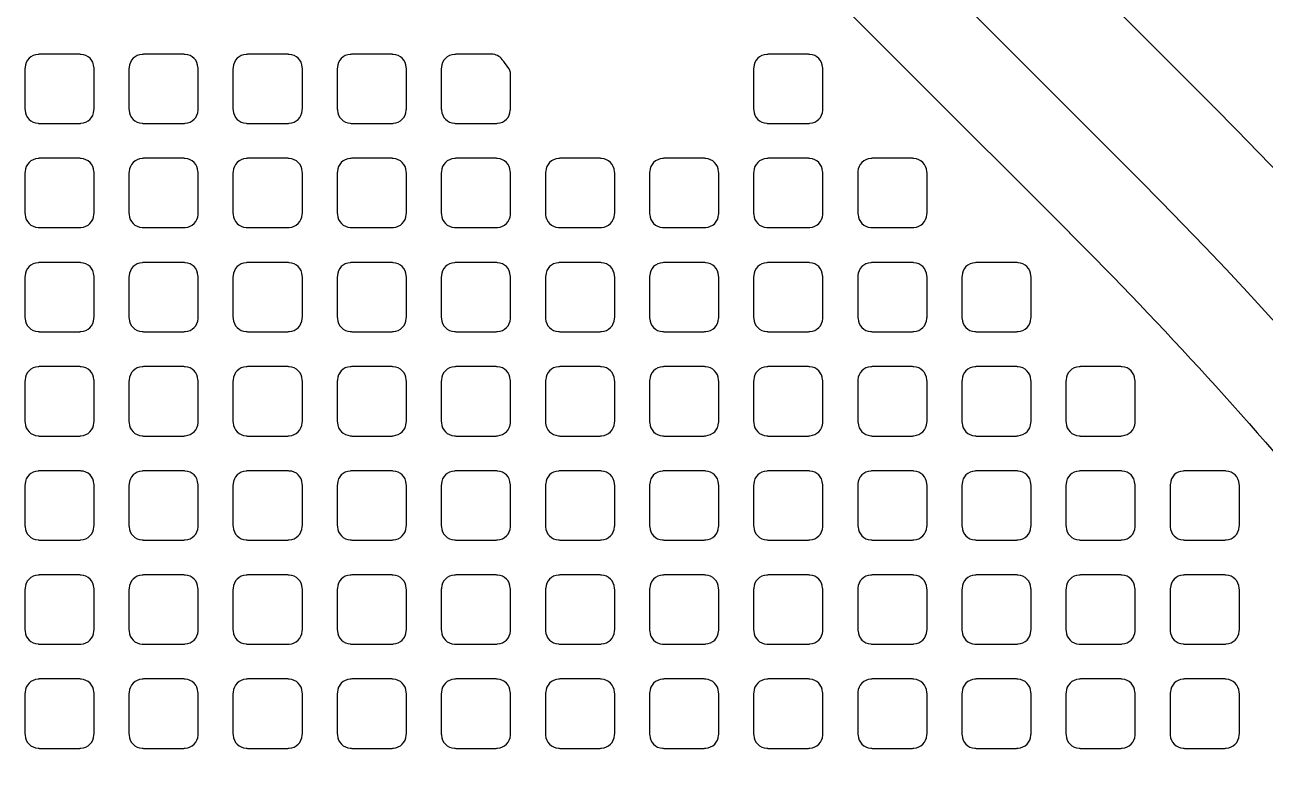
# Model space of a CAD drawing. Extents: x 3811 to 4077, y -444 to -307.
# Drawn here: x 3998.874 to 4000.69, y -386.188 to -385.107 of the extents above; entities that cross this region are included whole.
import ezdxf

# ---------------------------------------------------------------- set-up
doc = ezdxf.new("R2010")
doc.units = 0
doc.layers.add('gbr-dxf', color=7, linetype='Continuous')

msp = doc.modelspace()

# ---------------------------------------------------------------- linework, layer by layer
at = {"layer": 'gbr-dxf', "linetype": 'Continuous'}
for points in [[(3999.0372, -383.6498), (4000.6132, -385.2259, -0.008796), (4000.6149, -385.2276, -0.121203), (4002.1464, -387.7621, -0.018451), (4002.1479, -387.7673, -0.064075), (4002.3276, -389.1327, -0.053804), (4002.3289, -389.1489), (4002.3289, -394.6872, -0.007914)], [(4002.1765, -394.6853), (4002.1765, -389.1609, -0.053095), (4002.1752, -389.1448, 0.064692), (4002.0002, -387.8052, 0.121202), (4000.5054, -385.3337, -0.008636), (4000.5038, -385.332), (3998.9322, -383.7604, -0.013659)], [(3999.9338, -384.9419), (4000.4034, -385.4115), (4000.4037, -385.4118), (4000.4155, -385.4236, -0.015153), (4000.4164, -385.4246, -0.049411), (4001.1557, -386.3274, -0.015167), (4001.1564, -386.3285, -0.044505), (4001.6589, -387.2521, -0.034066), (4001.6604, -387.2551, -0.026409), (4001.8779, -387.8407, -0.024232), (4001.8785, -387.843, -0.038163), (4002.0195, -388.6098, -0.027081), (4002.0198, -388.6124, -0.011465), (4002.039, -388.846, -0.02516), (4002.0391, -388.8484, -0.014496), (4002.048, -389.1447, -0.020601), (4002.048, -389.1467), (4002.048, -389.1467, -0.012792), (4002.048, -389.1478, 0.025204), (4002.0491, -389.1681, -0.038327), (4002.0493, -389.172), (4002.0493, -389.27)]]:
    msp.add_lwpolyline(points, format="xyb", dxfattribs=at)
for points in [[(3998.8743, -385.2307, -0.095462), (3998.8747, -385.2326, 0.393729), (3998.8936, -385.2514, -0.095482), (3998.8954, -385.2519), (3998.9547, -385.2519, -0.092621), (3998.9565, -385.2515, 0.393729), (3998.9754, -385.2326, -0.101678), (3998.9759, -385.2306), (3998.9759, -385.1713, -0.092621), (3998.9755, -385.1695, 0.393729), (3998.9566, -385.1507, -0.092282), (3998.9548, -385.1503), (3998.8954, -385.1503, -0.095462), (3998.8936, -385.1507, 0.393729), (3998.8747, -385.1696, -0.09841), (3998.8743, -385.1715)], [(3999.0267, -385.2307, -0.095462), (3999.0271, -385.2326, 0.393729), (3999.0459, -385.2515, -0.092282), (3999.0477, -385.2519), (3999.107, -385.2519, -0.101214), (3999.109, -385.2514, 0.393729), (3999.1279, -385.2325, -0.088868), (3999.1282, -385.2308), (3999.1282, -385.1714, -0.092621), (3999.1278, -385.1696, 0.393729), (3999.109, -385.1507, -0.095482), (3999.1071, -385.1503), (3999.0479, -385.1503, -0.098843), (3999.046, -385.1507, 0.393729), (3999.0271, -385.1696, -0.09841), (3999.0267, -385.1715)], [(3999.179, -385.2306, -0.101214), (3999.1795, -385.2326, 0.393729), (3999.1984, -385.2514, -0.095482), (3999.2002, -385.2519), (3999.2595, -385.2519, -0.092621), (3999.2613, -385.2515, 0.393729), (3999.2802, -385.2326, -0.107228), (3999.2807, -385.2305), (3999.2807, -385.1714, -0.098843), (3999.2803, -385.1695, 0.393729), (3999.2614, -385.1507, -0.092282), (3999.2596, -385.1503), (3999.2002, -385.1503, -0.095462), (3999.1984, -385.1507, 0.393729), (3999.1795, -385.1696, -0.104195), (3999.179, -385.1716)], [(3999.3315, -385.2306, -0.098843), (3999.332, -385.2325, 0.393729), (3999.3508, -385.2514, -0.101678), (3999.3528, -385.2519), (3999.4119, -385.2519, -0.098843), (3999.4138, -385.2514, 0.393729), (3999.4326, -385.2325, -0.09841), (3999.4331, -385.2306), (3999.4331, -385.1715, -0.101214), (3999.4326, -385.1696, 0.393729), (3999.4137, -385.1507, -0.09841), (3999.4118, -385.1503), (3999.3527, -385.1503, -0.101214), (3999.3507, -385.1507, 0.393729), (3999.3319, -385.1696, -0.088868), (3999.3315, -385.1713)], [(3999.4839, -385.2306, -0.101214), (3999.4844, -385.2325, 0.393729), (3999.5032, -385.2514, -0.101678), (3999.5052, -385.2519), (3999.5643, -385.2519, -0.098843), (3999.5662, -385.2514, 0.393729), (3999.585, -385.2325, -0.095482), (3999.5855, -385.2307), (3999.5855, -385.18, 0.147215), (3999.5815, -385.1692), (3999.5815, -385.1692, -0.016854), (3999.5733, -385.1584, -0.041069), (3999.5731, -385.1581, 0.224583), (3999.5579, -385.1503), (3999.5051, -385.1503, -0.101214), (3999.5031, -385.1507, 0.393729), (3999.4843, -385.1696, -0.092282), (3999.4839, -385.1714)], [(3999.9411, -385.2309, -0.089302), (3999.9415, -385.2326, 0.393729), (3999.9603, -385.2515, -0.092282), (3999.9621, -385.2519), (4000.0214, -385.2519, -0.101214), (4000.0234, -385.2514, 0.393729), (4000.0423, -385.2325, -0.095482), (4000.0427, -385.2307), (4000.0427, -385.1715, -0.098843), (4000.0422, -385.1696, 0.393729), (4000.0234, -385.1507, -0.095482), (4000.0215, -385.1503), (3999.9623, -385.1503, -0.098843), (3999.9604, -385.1507, 0.393729), (3999.9415, -385.1696, -0.092282), (3999.9411, -385.1714)], [(3998.8743, -385.3831, -0.095462), (3998.8747, -385.385, 0.393729), (3998.8936, -385.4038, -0.092282), (3998.8954, -385.4042), (3998.9548, -385.4042, -0.089302), (3998.9565, -385.4039, 0.393729), (3998.9754, -385.385, -0.101678), (3998.9759, -385.383), (3998.9759, -385.3237, -0.092621), (3998.9755, -385.3219, 0.393729), (3998.9566, -385.3031, -0.095482), (3998.9547, -385.3027), (3998.8955, -385.3027, -0.098843), (3998.8936, -385.3031, 0.393729), (3998.8747, -385.322, -0.09841), (3998.8743, -385.3239)], [(3999.0267, -385.3831, -0.095462), (3999.0271, -385.385, 0.393729), (3999.0459, -385.4039, -0.088868), (3999.0477, -385.4042), (3999.1071, -385.4042, -0.098843), (3999.109, -385.4038, 0.393729), (3999.1279, -385.3849, -0.088868), (3999.1282, -385.3832), (3999.1282, -385.3238, -0.092621), (3999.1278, -385.322, 0.393729), (3999.109, -385.3031, -0.09841), (3999.1071, -385.3027), (3999.0479, -385.3027, -0.101214), (3999.046, -385.3031, 0.393729), (3999.0271, -385.322, -0.09841), (3999.0267, -385.3239)], [(3999.179, -385.383, -0.101214), (3999.1795, -385.385, 0.393729), (3999.1984, -385.4038, -0.092282), (3999.2002, -385.4042), (3999.2596, -385.4042, -0.089302), (3999.2613, -385.4039, 0.393729), (3999.2802, -385.385, -0.107228), (3999.2807, -385.3829), (3999.2807, -385.3238, -0.098843), (3999.2803, -385.3219, 0.393729), (3999.2614, -385.3031, -0.095482), (3999.2595, -385.3027), (3999.2003, -385.3027, -0.098843), (3999.1984, -385.3031, 0.393729), (3999.1795, -385.322, -0.104195), (3999.179, -385.324)], [(3999.3315, -385.383, -0.098843), (3999.332, -385.3849, 0.393729), (3999.3508, -385.4038, -0.09841), (3999.3527, -385.4042), (3999.4119, -385.4042, -0.095462), (3999.4138, -385.4038, 0.393729), (3999.4326, -385.3849, -0.09841), (3999.4331, -385.383), (3999.4331, -385.3239, -0.101214), (3999.4326, -385.322, 0.393729), (3999.4137, -385.3031, -0.101678), (3999.4118, -385.3027), (3999.3528, -385.3027, -0.104567), (3999.3507, -385.3031, 0.393729), (3999.3319, -385.322, -0.088868), (3999.3315, -385.3237)], [(3999.4839, -385.3832, -0.092621), (3999.4843, -385.385, 0.393729), (3999.5031, -385.4039, -0.088868), (3999.5049, -385.4042), (3999.5643, -385.4042, -0.098843), (3999.5662, -385.4038, 0.393729), (3999.5851, -385.3849, -0.092282), (3999.5855, -385.3831), (3999.5855, -385.3238, -0.095462), (3999.585, -385.322, 0.393729), (3999.5662, -385.3031, -0.09841), (3999.5643, -385.3027), (3999.5051, -385.3027, -0.101214), (3999.5032, -385.3031, 0.393729), (3999.4843, -385.322, -0.095482), (3999.4839, -385.3238)], [(3999.6363, -385.383, -0.101214), (3999.6367, -385.3849, 0.393729), (3999.6556, -385.4038, -0.095482), (3999.6574, -385.4042), (3999.7168, -385.4042, -0.092621), (3999.7185, -385.4038, 0.393729), (3999.7374, -385.385, -0.095482), (3999.7378, -385.3831), (3999.7378, -385.3239, -0.098843), (3999.7374, -385.322, 0.393729), (3999.7185, -385.3031, -0.104195), (3999.7165, -385.3027), (3999.6575, -385.3027, -0.095462), (3999.6556, -385.3031, 0.393729), (3999.6368, -385.3219, -0.104195), (3999.6363, -385.3239)], [(3999.7886, -385.3831, -0.098843), (3999.7891, -385.385, 0.393729), (3999.8079, -385.4039, -0.088868), (3999.8097, -385.4042), (3999.8691, -385.4042, -0.098843), (3999.871, -385.4038, 0.393729), (3999.8899, -385.3849, -0.09841), (3999.8903, -385.383), (3999.8903, -385.3239, -0.101214), (3999.8898, -385.322, 0.393729), (3999.871, -385.3031, -0.09841), (3999.8691, -385.3027), (3999.8099, -385.3027, -0.101214), (3999.808, -385.3031, 0.393729), (3999.7891, -385.322, -0.101678), (3999.7886, -385.3239)], [(3999.9411, -385.3833, -0.089302), (3999.9415, -385.385, 0.393729), (3999.9603, -385.4039, -0.088868), (3999.9621, -385.4042), (4000.0215, -385.4042, -0.098843), (4000.0234, -385.4038, 0.393729), (4000.0423, -385.3849, -0.095482), (4000.0427, -385.3831), (4000.0427, -385.3239, -0.098843), (4000.0422, -385.322, 0.393729), (4000.0234, -385.3031, -0.09841), (4000.0215, -385.3027), (3999.9623, -385.3027, -0.101214), (3999.9604, -385.3031, 0.393729), (3999.9415, -385.322, -0.092282), (3999.9411, -385.3238)], [(4000.0935, -385.383, -0.101214), (4000.094, -385.3849, 0.393729), (4000.1128, -385.4038, -0.09841), (4000.1147, -385.4042), (4000.1739, -385.4042, -0.095462), (4000.1758, -385.4038, 0.393729), (4000.1946, -385.3849, -0.095482), (4000.1951, -385.3831), (4000.1951, -385.3239, -0.098843), (4000.1946, -385.322, 0.393729), (4000.1757, -385.3031, -0.101678), (4000.1738, -385.3027), (4000.1148, -385.3027, -0.104567), (4000.1127, -385.3031, 0.393729), (4000.0939, -385.322, -0.092282), (4000.0935, -385.3238)], [(3998.8743, -385.5355, -0.095462), (3998.8747, -385.5374, 0.393729), (3998.8936, -385.5562, -0.101678), (3998.8955, -385.5567), (3998.9546, -385.5567, -0.098843), (3998.9565, -385.5563, 0.393729), (3998.9754, -385.5374, -0.101678), (3998.9759, -385.5354), (3998.9759, -385.4761, -0.092621), (3998.9755, -385.4743, 0.393729), (3998.9566, -385.4555, -0.09841), (3998.9547, -385.455), (3998.8955, -385.455, -0.101214), (3998.8936, -385.4555, 0.393729), (3998.8747, -385.4744, -0.09841), (3998.8743, -385.4763)], [(3999.0267, -385.5355, -0.095462), (3999.0271, -385.5374, 0.393729), (3999.0459, -385.5563, -0.09841), (3999.0478, -385.5567), (3999.1069, -385.5567, -0.10699), (3999.109, -385.5562, 0.393729), (3999.1279, -385.5373, -0.088868), (3999.1282, -385.5356), (3999.1282, -385.4762, -0.092621), (3999.1278, -385.4744, 0.393729), (3999.109, -385.4555, -0.101678), (3999.107, -385.455), (3999.048, -385.455, -0.104567), (3999.046, -385.4555, 0.393729), (3999.0271, -385.4744, -0.09841), (3999.0267, -385.4763)], [(3999.179, -385.5354, -0.101214), (3999.1795, -385.5374, 0.393729), (3999.1984, -385.5562, -0.101678), (3999.2003, -385.5567), (3999.2594, -385.5567, -0.098843), (3999.2613, -385.5563, 0.393729), (3999.2802, -385.5374, -0.107228), (3999.2807, -385.5353), (3999.2807, -385.4762, -0.098843), (3999.2803, -385.4743, 0.393729), (3999.2614, -385.4555, -0.09841), (3999.2595, -385.455), (3999.2003, -385.455, -0.101214), (3999.1984, -385.4555, 0.393729), (3999.1795, -385.4744, -0.104195), (3999.179, -385.4764)], [(3999.3315, -385.5354, -0.098843), (3999.332, -385.5373, 0.393729), (3999.3508, -385.5562, -0.107228), (3999.3529, -385.5567), (3999.4118, -385.5567, -0.104567), (3999.4138, -385.5562, 0.393729), (3999.4326, -385.5373, -0.09841), (3999.4331, -385.5354), (3999.4331, -385.4763, -0.101214), (3999.4326, -385.4744, 0.393729), (3999.4137, -385.4555, -0.104195), (3999.4117, -385.455), (3999.3528, -385.455, -0.10699), (3999.3507, -385.4555, 0.393729), (3999.3319, -385.4744, -0.088868), (3999.3315, -385.4761)], [(3999.4839, -385.5356, -0.092621), (3999.4843, -385.5374, 0.393729), (3999.5031, -385.5563, -0.09841), (3999.505, -385.5567), (3999.5641, -385.5567, -0.10699), (3999.5662, -385.5562, 0.393729), (3999.5851, -385.5373, -0.092282), (3999.5855, -385.5355), (3999.5855, -385.4762, -0.095462), (3999.585, -385.4744, 0.393729), (3999.5662, -385.4555, -0.101678), (3999.5642, -385.455), (3999.5052, -385.455, -0.104567), (3999.5032, -385.4555, 0.393729), (3999.4843, -385.4744, -0.095482), (3999.4839, -385.4762)], [(3999.6363, -385.5354, -0.101214), (3999.6367, -385.5373, 0.393729), (3999.6556, -385.5562, -0.104195), (3999.6576, -385.5567), (3999.7166, -385.5567, -0.101214), (3999.7185, -385.5562, 0.393729), (3999.7374, -385.5374, -0.095482), (3999.7378, -385.5355), (3999.7378, -385.4763, -0.098843), (3999.7374, -385.4744, 0.393729), (3999.7185, -385.4555, -0.107228), (3999.7165, -385.455), (3999.6575, -385.455, -0.098843), (3999.6556, -385.4555, 0.393729), (3999.6368, -385.4743, -0.104195), (3999.6363, -385.4763)], [(3999.7886, -385.5355, -0.098843), (3999.7891, -385.5374, 0.393729), (3999.8079, -385.5563, -0.09841), (3999.8098, -385.5567), (3999.8689, -385.5567, -0.10699), (3999.871, -385.5562, 0.393729), (3999.8899, -385.5373, -0.09841), (3999.8903, -385.5354), (3999.8903, -385.4763, -0.101214), (3999.8898, -385.4744, 0.393729), (3999.871, -385.4555, -0.101678), (3999.869, -385.455), (3999.81, -385.455, -0.104567), (3999.808, -385.4555, 0.393729), (3999.7891, -385.4744, -0.101678), (3999.7886, -385.4763)], [(3999.9411, -385.5357, -0.089302), (3999.9415, -385.5374, 0.393729), (3999.9603, -385.5563, -0.09841), (3999.9622, -385.5567), (4000.0213, -385.5567, -0.10699), (4000.0234, -385.5562, 0.393729), (4000.0423, -385.5373, -0.095482), (4000.0427, -385.5355), (4000.0427, -385.4763, -0.098843), (4000.0422, -385.4744, 0.393729), (4000.0234, -385.4555, -0.101678), (4000.0214, -385.455), (3999.9624, -385.455, -0.104567), (3999.9604, -385.4555, 0.393729), (3999.9415, -385.4744, -0.092282), (3999.9411, -385.4762)], [(4000.0935, -385.5354, -0.101214), (4000.094, -385.5373, 0.393729), (4000.1128, -385.5562, -0.107228), (4000.1149, -385.5567), (4000.1738, -385.5567, -0.104567), (4000.1758, -385.5562, 0.393729), (4000.1946, -385.5373, -0.095482), (4000.1951, -385.5355), (4000.1951, -385.4763, -0.098843), (4000.1946, -385.4744, 0.393729), (4000.1757, -385.4555, -0.104195), (4000.1737, -385.455), (4000.1148, -385.455, -0.10699), (4000.1127, -385.4555, 0.393729), (4000.0939, -385.4744, -0.092282), (4000.0935, -385.4762)], [(4000.2459, -385.5355, -0.095462), (4000.2463, -385.5374, 0.393729), (4000.2651, -385.5563, -0.09841), (4000.267, -385.5567), (4000.3261, -385.5567, -0.10699), (4000.3282, -385.5562, 0.393729), (4000.3471, -385.5373, -0.088868), (4000.3474, -385.5356), (4000.3474, -385.4762, -0.092621), (4000.347, -385.4744, 0.393729), (4000.3282, -385.4555, -0.101678), (4000.3262, -385.455), (4000.2672, -385.455, -0.104567), (4000.2652, -385.4555, 0.393729), (4000.2463, -385.4744, -0.09841), (4000.2459, -385.4763)], [(3998.8743, -385.6879, -0.095462), (3998.8747, -385.6898, 0.393729), (3998.8936, -385.7086, -0.09841), (3998.8955, -385.7091), (3998.9547, -385.7091, -0.095462), (3998.9565, -385.7087, 0.393729), (3998.9754, -385.6898, -0.101678), (3998.9759, -385.6878), (3998.9759, -385.6285, -0.092621), (3998.9755, -385.6267, 0.393729), (3998.9566, -385.6079, -0.088868), (3998.9549, -385.6075), (3998.8954, -385.6075, -0.092621), (3998.8936, -385.6079, 0.393729), (3998.8747, -385.6268, -0.09841), (3998.8743, -385.6287)], [(3999.0267, -385.6879, -0.095462), (3999.0271, -385.6898, 0.393729), (3999.0459, -385.7087, -0.095482), (3999.0478, -385.7091), (3999.107, -385.7091, -0.104567), (3999.109, -385.7086, 0.393729), (3999.1279, -385.6897, -0.088868), (3999.1282, -385.688), (3999.1282, -385.6286, -0.092621), (3999.1278, -385.6268, 0.393729), (3999.109, -385.6079, -0.092282), (3999.1072, -385.6075), (3999.0478, -385.6075, -0.095462), (3999.046, -385.6079, 0.393729), (3999.0271, -385.6268, -0.09841), (3999.0267, -385.6287)], [(3999.179, -385.6878, -0.101214), (3999.1795, -385.6898, 0.393729), (3999.1984, -385.7086, -0.09841), (3999.2003, -385.7091), (3999.2595, -385.7091, -0.095462), (3999.2613, -385.7087, 0.393729), (3999.2802, -385.6898, -0.107228), (3999.2807, -385.6877), (3999.2807, -385.6286, -0.098843), (3999.2803, -385.6267, 0.393729), (3999.2614, -385.6079, -0.088868), (3999.2597, -385.6075), (3999.2002, -385.6075, -0.092621), (3999.1984, -385.6079, 0.393729), (3999.1795, -385.6268, -0.104195), (3999.179, -385.6288)], [(3999.3315, -385.6878, -0.098843), (3999.332, -385.6897, 0.393729), (3999.3508, -385.7086, -0.104195), (3999.3528, -385.7091), (3999.4118, -385.7091, -0.101214), (3999.4138, -385.7086, 0.393729), (3999.4326, -385.6897, -0.09841), (3999.4331, -385.6878), (3999.4331, -385.6287, -0.101214), (3999.4326, -385.6268, 0.393729), (3999.4137, -385.6079, -0.095482), (3999.4119, -385.6075), (3999.3526, -385.6075, -0.098843), (3999.3507, -385.6079, 0.393729), (3999.3319, -385.6268, -0.088868), (3999.3315, -385.6285)], [(3999.4839, -385.688, -0.092621), (3999.4843, -385.6898, 0.393729), (3999.5031, -385.7087, -0.095482), (3999.505, -385.7091), (3999.5642, -385.7091, -0.104567), (3999.5662, -385.7086, 0.393729), (3999.5851, -385.6897, -0.092282), (3999.5855, -385.6879), (3999.5855, -385.6286, -0.095462), (3999.585, -385.6268, 0.393729), (3999.5662, -385.6079, -0.092282), (3999.5644, -385.6075), (3999.505, -385.6075, -0.095462), (3999.5032, -385.6079, 0.393729), (3999.4843, -385.6268, -0.095482), (3999.4839, -385.6286)], [(3999.6363, -385.6878, -0.101214), (3999.6367, -385.6897, 0.393729), (3999.6556, -385.7086, -0.101678), (3999.6575, -385.7091), (3999.7166, -385.7091, -0.098843), (3999.7185, -385.7086, 0.393729), (3999.7374, -385.6898, -0.095482), (3999.7378, -385.6879), (3999.7378, -385.6287, -0.098843), (3999.7374, -385.6268, 0.393729), (3999.7185, -385.6079, -0.09841), (3999.7166, -385.6075), (3999.6573, -385.6075, -0.089302), (3999.6556, -385.6079, 0.393729), (3999.6368, -385.6267, -0.104195), (3999.6363, -385.6287)], [(3999.7886, -385.6879, -0.098843), (3999.7891, -385.6898, 0.393729), (3999.8079, -385.7087, -0.095482), (3999.8098, -385.7091), (3999.869, -385.7091, -0.104567), (3999.871, -385.7086, 0.393729), (3999.8899, -385.6897, -0.09841), (3999.8903, -385.6878), (3999.8903, -385.6287, -0.101214), (3999.8898, -385.6268, 0.393729), (3999.871, -385.6079, -0.092282), (3999.8692, -385.6075), (3999.8098, -385.6075, -0.095462), (3999.808, -385.6079, 0.393729), (3999.7891, -385.6268, -0.101678), (3999.7886, -385.6287)], [(3999.9411, -385.6881, -0.089302), (3999.9415, -385.6898, 0.393729), (3999.9603, -385.7087, -0.095482), (3999.9622, -385.7091), (4000.0214, -385.7091, -0.104567), (4000.0234, -385.7086, 0.393729), (4000.0423, -385.6897, -0.095482), (4000.0427, -385.6879), (4000.0427, -385.6287, -0.098843), (4000.0422, -385.6268, 0.393729), (4000.0234, -385.6079, -0.092282), (4000.0216, -385.6075), (3999.9622, -385.6075, -0.095462), (3999.9604, -385.6079, 0.393729), (3999.9415, -385.6268, -0.092282), (3999.9411, -385.6286)], [(4000.0935, -385.6878, -0.101214), (4000.094, -385.6897, 0.393729), (4000.1128, -385.7086, -0.104195), (4000.1148, -385.7091), (4000.1738, -385.7091, -0.101214), (4000.1758, -385.7086, 0.393729), (4000.1946, -385.6897, -0.095482), (4000.1951, -385.6879), (4000.1951, -385.6287, -0.098843), (4000.1946, -385.6268, 0.393729), (4000.1757, -385.6079, -0.095482), (4000.1739, -385.6075), (4000.1146, -385.6075, -0.098843), (4000.1127, -385.6079, 0.393729), (4000.0939, -385.6268, -0.092282), (4000.0935, -385.6286)], [(4000.2459, -385.6879, -0.095462), (4000.2463, -385.6898, 0.393729), (4000.2651, -385.7087, -0.095482), (4000.267, -385.7091), (4000.3262, -385.7091, -0.104567), (4000.3282, -385.7086, 0.393729), (4000.3471, -385.6897, -0.088868), (4000.3474, -385.688), (4000.3474, -385.6286, -0.092621), (4000.347, -385.6268, 0.393729), (4000.3282, -385.6079, -0.092282), (4000.3264, -385.6075), (4000.267, -385.6075, -0.095462), (4000.2652, -385.6079, 0.393729), (4000.2463, -385.6268, -0.09841), (4000.2459, -385.6287)], [(4000.3982, -385.6879, -0.098843), (4000.3987, -385.6898, 0.393729), (4000.4175, -385.7087, -0.095482), (4000.4194, -385.7091), (4000.4786, -385.7091, -0.104567), (4000.4806, -385.7086, 0.393729), (4000.4995, -385.6897, -0.09841), (4000.4999, -385.6878), (4000.4999, -385.6287, -0.101214), (4000.4994, -385.6268, 0.393729), (4000.4806, -385.6079, -0.092282), (4000.4788, -385.6075), (4000.4194, -385.6075, -0.095462), (4000.4176, -385.6079, 0.393729), (4000.3987, -385.6268, -0.101678), (4000.3982, -385.6287)], [(3998.8743, -385.8403, -0.095462), (3998.8747, -385.8422, 0.393729), (3998.8936, -385.861, -0.095482), (3998.8954, -385.8615), (3998.9547, -385.8615, -0.092621), (3998.9565, -385.8611, 0.393729), (3998.9754, -385.8422, -0.101678), (3998.9759, -385.8402), (3998.9759, -385.7809, -0.092621), (3998.9755, -385.7791, 0.393729), (3998.9566, -385.7603, -0.092282), (3998.9548, -385.7599), (3998.8954, -385.7599, -0.095462), (3998.8936, -385.7603, 0.393729), (3998.8747, -385.7792, -0.09841), (3998.8743, -385.7811)], [(3999.0267, -385.8403, -0.095462), (3999.0271, -385.8422, 0.393729), (3999.0459, -385.8611, -0.092282), (3999.0477, -385.8615), (3999.107, -385.8615, -0.101214), (3999.109, -385.861, 0.393729), (3999.1279, -385.8421, -0.088868), (3999.1282, -385.8404), (3999.1282, -385.781, -0.092621), (3999.1278, -385.7792, 0.393729), (3999.109, -385.7603, -0.095482), (3999.1071, -385.7599), (3999.0479, -385.7599, -0.098843), (3999.046, -385.7603, 0.393729), (3999.0271, -385.7792, -0.09841), (3999.0267, -385.7811)], [(3999.179, -385.8402, -0.101214), (3999.1795, -385.8422, 0.393729), (3999.1984, -385.861, -0.095482), (3999.2002, -385.8615), (3999.2595, -385.8615, -0.092621), (3999.2613, -385.8611, 0.393729), (3999.2802, -385.8422, -0.107228), (3999.2807, -385.8401), (3999.2807, -385.781, -0.098843), (3999.2803, -385.7791, 0.393729), (3999.2614, -385.7603, -0.092282), (3999.2596, -385.7599), (3999.2002, -385.7599, -0.095462), (3999.1984, -385.7603, 0.393729), (3999.1795, -385.7792, -0.104195), (3999.179, -385.7812)], [(3999.3315, -385.8402, -0.098843), (3999.332, -385.8421, 0.393729), (3999.3508, -385.861, -0.101678), (3999.3528, -385.8615), (3999.4119, -385.8615, -0.098843), (3999.4138, -385.861, 0.393729), (3999.4326, -385.8421, -0.09841), (3999.4331, -385.8402), (3999.4331, -385.7811, -0.101214), (3999.4326, -385.7792, 0.393729), (3999.4137, -385.7603, -0.09841), (3999.4118, -385.7599), (3999.3527, -385.7599, -0.101214), (3999.3507, -385.7603, 0.393729), (3999.3319, -385.7792, -0.088868), (3999.3315, -385.7809)], [(3999.4839, -385.8404, -0.092621), (3999.4843, -385.8422, 0.393729), (3999.5031, -385.8611, -0.092282), (3999.5049, -385.8615), (3999.5642, -385.8615, -0.101214), (3999.5662, -385.861, 0.393729), (3999.5851, -385.8421, -0.092282), (3999.5855, -385.8403), (3999.5855, -385.781, -0.095462), (3999.585, -385.7792, 0.393729), (3999.5662, -385.7603, -0.095482), (3999.5643, -385.7599), (3999.5051, -385.7599, -0.098843), (3999.5032, -385.7603, 0.393729), (3999.4843, -385.7792, -0.095482), (3999.4839, -385.781)], [(3999.6363, -385.8402, -0.101214), (3999.6367, -385.8421, 0.393729), (3999.6556, -385.861, -0.09841), (3999.6575, -385.8615), (3999.7167, -385.8615, -0.095462), (3999.7185, -385.861, 0.393729), (3999.7374, -385.8422, -0.095482), (3999.7378, -385.8403), (3999.7378, -385.7811, -0.098843), (3999.7374, -385.7792, 0.393729), (3999.7185, -385.7603, -0.101678), (3999.7166, -385.7599), (3999.6574, -385.7599, -0.092621), (3999.6556, -385.7603, 0.393729), (3999.6368, -385.7791, -0.104195), (3999.6363, -385.7811)], [(3999.7886, -385.8403, -0.098843), (3999.7891, -385.8422, 0.393729), (3999.8079, -385.8611, -0.092282), (3999.8097, -385.8615), (3999.869, -385.8615, -0.101214), (3999.871, -385.861, 0.393729), (3999.8899, -385.8421, -0.09841), (3999.8903, -385.8402), (3999.8903, -385.7811, -0.101214), (3999.8898, -385.7792, 0.393729), (3999.871, -385.7603, -0.095482), (3999.8691, -385.7599), (3999.8099, -385.7599, -0.098843), (3999.808, -385.7603, 0.393729), (3999.7891, -385.7792, -0.101678), (3999.7886, -385.7811)], [(3999.9411, -385.8405, -0.089302), (3999.9415, -385.8422, 0.393729), (3999.9603, -385.8611, -0.092282), (3999.9621, -385.8615), (4000.0214, -385.8615, -0.101214), (4000.0234, -385.861, 0.393729), (4000.0423, -385.8421, -0.095482), (4000.0427, -385.8403), (4000.0427, -385.7811, -0.098843), (4000.0422, -385.7792, 0.393729), (4000.0234, -385.7603, -0.095482), (4000.0215, -385.7599), (3999.9623, -385.7599, -0.098843), (3999.9604, -385.7603, 0.393729), (3999.9415, -385.7792, -0.092282), (3999.9411, -385.781)], [(4000.0935, -385.8402, -0.101214), (4000.094, -385.8421, 0.393729), (4000.1128, -385.861, -0.101678), (4000.1148, -385.8615), (4000.1739, -385.8615, -0.098843), (4000.1758, -385.861, 0.393729), (4000.1946, -385.8421, -0.095482), (4000.1951, -385.8403), (4000.1951, -385.7811, -0.098843), (4000.1946, -385.7792, 0.393729), (4000.1757, -385.7603, -0.09841), (4000.1738, -385.7599), (4000.1147, -385.7599, -0.101214), (4000.1127, -385.7603, 0.393729), (4000.0939, -385.7792, -0.092282), (4000.0935, -385.781)], [(4000.2459, -385.8403, -0.095462), (4000.2463, -385.8422, 0.393729), (4000.2651, -385.8611, -0.092282), (4000.2669, -385.8615), (4000.3262, -385.8615, -0.101214), (4000.3282, -385.861, 0.393729), (4000.3471, -385.8421, -0.088868), (4000.3474, -385.8404), (4000.3474, -385.781, -0.092621), (4000.347, -385.7792, 0.393729), (4000.3282, -385.7603, -0.095482), (4000.3263, -385.7599), (4000.2671, -385.7599, -0.098843), (4000.2652, -385.7603, 0.393729), (4000.2463, -385.7792, -0.09841), (4000.2459, -385.7811)], [(4000.3982, -385.8403, -0.098843), (4000.3987, -385.8422, 0.393729), (4000.4175, -385.8611, -0.092282), (4000.4193, -385.8615), (4000.4786, -385.8615, -0.101214), (4000.4806, -385.861, 0.393729), (4000.4995, -385.8421, -0.09841), (4000.4999, -385.8402), (4000.4999, -385.7811, -0.101214), (4000.4994, -385.7792, 0.393729), (4000.4806, -385.7603, -0.095482), (4000.4787, -385.7599), (4000.4195, -385.7599, -0.098843), (4000.4176, -385.7603, 0.393729), (4000.3987, -385.7792, -0.101678), (4000.3982, -385.7811)], [(4000.5507, -385.8403, -0.095462), (4000.5511, -385.8421, 0.393729), (4000.57, -385.861, -0.09841), (4000.5719, -385.8615), (4000.6311, -385.8615, -0.095462), (4000.6329, -385.861, 0.393729), (4000.6518, -385.8422, -0.101678), (4000.6523, -385.8402), (4000.6523, -385.7812, -0.104567), (4000.6518, -385.7792, 0.393729), (4000.6329, -385.7603, -0.101678), (4000.631, -385.7599), (4000.5718, -385.7599, -0.092621), (4000.57, -385.7603, 0.393729), (4000.5512, -385.7791, -0.09841), (4000.5507, -385.781)], [(3998.8743, -385.9927, -0.095462), (3998.8747, -385.9946, 0.393729), (3998.8936, -386.0134, -0.092282), (3998.8954, -386.0138), (3998.9548, -386.0138, -0.089302), (3998.9565, -386.0135, 0.393729), (3998.9754, -385.9946, -0.101678), (3998.9759, -385.9926), (3998.9759, -385.9333, -0.092621), (3998.9755, -385.9315, 0.393729), (3998.9566, -385.9127, -0.095482), (3998.9547, -385.9123), (3998.8955, -385.9123, -0.098843), (3998.8936, -385.9127, 0.393729), (3998.8747, -385.9316, -0.09841), (3998.8743, -385.9335)], [(3999.0267, -385.9927, -0.095462), (3999.0271, -385.9946, 0.393729), (3999.0459, -386.0135, -0.088868), (3999.0477, -386.0138), (3999.1071, -386.0138, -0.098843), (3999.109, -386.0134, 0.393729), (3999.1279, -385.9945, -0.088868), (3999.1282, -385.9928), (3999.1282, -385.9334, -0.092621), (3999.1278, -385.9316, 0.393729), (3999.109, -385.9127, -0.09841), (3999.1071, -385.9123), (3999.0479, -385.9123, -0.101214), (3999.046, -385.9127, 0.393729), (3999.0271, -385.9316, -0.09841), (3999.0267, -385.9335)], [(3999.179, -385.9926, -0.101214), (3999.1795, -385.9946, 0.393729), (3999.1984, -386.0134, -0.092282), (3999.2002, -386.0138), (3999.2596, -386.0138, -0.089302), (3999.2613, -386.0135, 0.393729), (3999.2802, -385.9946, -0.107228), (3999.2807, -385.9925), (3999.2807, -385.9334, -0.098843), (3999.2803, -385.9315, 0.393729), (3999.2614, -385.9127, -0.095482), (3999.2595, -385.9123), (3999.2003, -385.9123, -0.098843), (3999.1984, -385.9127, 0.393729), (3999.1795, -385.9316, -0.104195), (3999.179, -385.9336)], [(3999.3315, -385.9926, -0.098843), (3999.332, -385.9945, 0.393729), (3999.3508, -386.0134, -0.09841), (3999.3527, -386.0138), (3999.4119, -386.0138, -0.095462), (3999.4138, -386.0134, 0.393729), (3999.4326, -385.9945, -0.09841), (3999.4331, -385.9926), (3999.4331, -385.9335, -0.101214), (3999.4326, -385.9316, 0.393729), (3999.4137, -385.9127, -0.101678), (3999.4118, -385.9123), (3999.3528, -385.9123, -0.104567), (3999.3507, -385.9127, 0.393729), (3999.3319, -385.9316, -0.088868), (3999.3315, -385.9333)], [(3999.4839, -385.9928, -0.092621), (3999.4843, -385.9946, 0.393729), (3999.5031, -386.0135, -0.088868), (3999.5049, -386.0138), (3999.5643, -386.0138, -0.098843), (3999.5662, -386.0134, 0.393729), (3999.5851, -385.9945, -0.092282), (3999.5855, -385.9927), (3999.5855, -385.9334, -0.095462), (3999.585, -385.9316, 0.393729), (3999.5662, -385.9127, -0.09841), (3999.5643, -385.9123), (3999.5051, -385.9123, -0.101214), (3999.5032, -385.9127, 0.393729), (3999.4843, -385.9316, -0.095482), (3999.4839, -385.9334)], [(3999.6363, -385.9926, -0.101214), (3999.6367, -385.9945, 0.393729), (3999.6556, -386.0134, -0.095482), (3999.6574, -386.0138), (3999.7168, -386.0138, -0.092621), (3999.7185, -386.0134, 0.393729), (3999.7374, -385.9946, -0.095482), (3999.7378, -385.9927), (3999.7378, -385.9335, -0.098843), (3999.7374, -385.9316, 0.393729), (3999.7185, -385.9127, -0.104195), (3999.7165, -385.9123), (3999.6575, -385.9123, -0.095462), (3999.6556, -385.9127, 0.393729), (3999.6368, -385.9315, -0.104195), (3999.6363, -385.9335)], [(3999.7886, -385.9927, -0.098843), (3999.7891, -385.9946, 0.393729), (3999.8079, -386.0135, -0.088868), (3999.8097, -386.0138), (3999.8691, -386.0138, -0.098843), (3999.871, -386.0134, 0.393729), (3999.8899, -385.9945, -0.09841), (3999.8903, -385.9926), (3999.8903, -385.9335, -0.101214), (3999.8898, -385.9316, 0.393729), (3999.871, -385.9127, -0.09841), (3999.8691, -385.9123), (3999.8099, -385.9123, -0.101214), (3999.808, -385.9127, 0.393729), (3999.7891, -385.9316, -0.101678), (3999.7886, -385.9335)], [(3999.9411, -385.9929, -0.089302), (3999.9415, -385.9946, 0.393729), (3999.9603, -386.0135, -0.088868), (3999.9621, -386.0138), (4000.0215, -386.0138, -0.098843), (4000.0234, -386.0134, 0.393729), (4000.0423, -385.9945, -0.095482), (4000.0427, -385.9927), (4000.0427, -385.9335, -0.098843), (4000.0422, -385.9316, 0.393729), (4000.0234, -385.9127, -0.09841), (4000.0215, -385.9123), (3999.9623, -385.9123, -0.101214), (3999.9604, -385.9127, 0.393729), (3999.9415, -385.9316, -0.092282), (3999.9411, -385.9334)], [(4000.0935, -385.9926, -0.101214), (4000.094, -385.9945, 0.393729), (4000.1128, -386.0134, -0.09841), (4000.1147, -386.0138), (4000.1739, -386.0138, -0.095462), (4000.1758, -386.0134, 0.393729), (4000.1946, -385.9945, -0.095482), (4000.1951, -385.9927), (4000.1951, -385.9335, -0.098843), (4000.1946, -385.9316, 0.393729), (4000.1757, -385.9127, -0.101678), (4000.1738, -385.9123), (4000.1148, -385.9123, -0.104567), (4000.1127, -385.9127, 0.393729), (4000.0939, -385.9316, -0.092282), (4000.0935, -385.9334)], [(4000.2459, -385.9927, -0.095462), (4000.2463, -385.9946, 0.393729), (4000.2651, -386.0135, -0.088868), (4000.2669, -386.0138), (4000.3263, -386.0138, -0.098843), (4000.3282, -386.0134, 0.393729), (4000.3471, -385.9945, -0.088868), (4000.3474, -385.9928), (4000.3474, -385.9334, -0.092621), (4000.347, -385.9316, 0.393729), (4000.3282, -385.9127, -0.09841), (4000.3263, -385.9123), (4000.2671, -385.9123, -0.101214), (4000.2652, -385.9127, 0.393729), (4000.2463, -385.9316, -0.09841), (4000.2459, -385.9335)], [(4000.3982, -385.9927, -0.098843), (4000.3987, -385.9946, 0.393729), (4000.4175, -386.0135, -0.088868), (4000.4193, -386.0138), (4000.4787, -386.0138, -0.098843), (4000.4806, -386.0134, 0.393729), (4000.4995, -385.9945, -0.09841), (4000.4999, -385.9926), (4000.4999, -385.9335, -0.101214), (4000.4994, -385.9316, 0.393729), (4000.4806, -385.9127, -0.09841), (4000.4787, -385.9123), (4000.4195, -385.9123, -0.101214), (4000.4176, -385.9127, 0.393729), (4000.3987, -385.9316, -0.101678), (4000.3982, -385.9335)], [(4000.5507, -385.9927, -0.095462), (4000.5511, -385.9945, 0.393729), (4000.57, -386.0134, -0.095482), (4000.5718, -386.0138), (4000.6312, -386.0138, -0.092621), (4000.6329, -386.0134, 0.393729), (4000.6518, -385.9946, -0.101678), (4000.6523, -385.9926), (4000.6523, -385.9336, -0.104567), (4000.6518, -385.9316, 0.393729), (4000.6329, -385.9127, -0.104195), (4000.6309, -385.9123), (4000.5719, -385.9123, -0.095462), (4000.57, -385.9127, 0.393729), (4000.5512, -385.9315, -0.09841), (4000.5507, -385.9334)], [(3998.8743, -386.1451, -0.095462), (3998.8747, -386.147, 0.393729), (3998.8936, -386.1658, -0.101678), (3998.8955, -386.1663), (3998.9546, -386.1663, -0.098843), (3998.9565, -386.1659, 0.393729), (3998.9754, -386.147, -0.101678), (3998.9759, -386.145), (3998.9759, -386.0857, -0.092621), (3998.9755, -386.0839, 0.393729), (3998.9566, -386.0651, -0.09841), (3998.9547, -386.0646), (3998.8955, -386.0646, -0.101214), (3998.8936, -386.0651, 0.393729), (3998.8747, -386.084, -0.09841), (3998.8743, -386.0859)], [(3999.0267, -386.1451, -0.095462), (3999.0271, -386.147, 0.393729), (3999.0459, -386.1659, -0.09841), (3999.0478, -386.1663), (3999.1069, -386.1663, -0.10699), (3999.109, -386.1658, 0.393729), (3999.1279, -386.1469, -0.088868), (3999.1282, -386.1452), (3999.1282, -386.0858, -0.092621), (3999.1278, -386.084, 0.393729), (3999.109, -386.0651, -0.101678), (3999.107, -386.0646), (3999.048, -386.0646, -0.104567), (3999.046, -386.0651, 0.393729), (3999.0271, -386.084, -0.09841), (3999.0267, -386.0859)], [(3999.179, -386.145, -0.101214), (3999.1795, -386.147, 0.393729), (3999.1984, -386.1658, -0.101678), (3999.2003, -386.1663), (3999.2594, -386.1663, -0.098843), (3999.2613, -386.1659, 0.393729), (3999.2802, -386.147, -0.107228), (3999.2807, -386.1449), (3999.2807, -386.0858, -0.098843), (3999.2803, -386.0839, 0.393729), (3999.2614, -386.0651, -0.09841), (3999.2595, -386.0646), (3999.2003, -386.0646, -0.101214), (3999.1984, -386.0651, 0.393729), (3999.1795, -386.084, -0.104195), (3999.179, -386.086)], [(3999.3315, -386.145, -0.098843), (3999.332, -386.1469, 0.393729), (3999.3508, -386.1658, -0.107228), (3999.3529, -386.1663), (3999.4118, -386.1663, -0.104567), (3999.4138, -386.1658, 0.393729), (3999.4326, -386.1469, -0.09841), (3999.4331, -386.145), (3999.4331, -386.0859, -0.101214), (3999.4326, -386.084, 0.393729), (3999.4137, -386.0651, -0.104195), (3999.4117, -386.0646), (3999.3528, -386.0646, -0.10699), (3999.3507, -386.0651, 0.393729), (3999.3319, -386.084, -0.088868), (3999.3315, -386.0857)], [(3999.4839, -386.1452, -0.092621), (3999.4843, -386.147, 0.393729), (3999.5031, -386.1659, -0.09841), (3999.505, -386.1663), (3999.5641, -386.1663, -0.10699), (3999.5662, -386.1658, 0.393729), (3999.5851, -386.1469, -0.092282), (3999.5855, -386.1451), (3999.5855, -386.0858, -0.095462), (3999.585, -386.084, 0.393729), (3999.5662, -386.0651, -0.101678), (3999.5642, -386.0646), (3999.5052, -386.0646, -0.104567), (3999.5032, -386.0651, 0.393729), (3999.4843, -386.084, -0.095482), (3999.4839, -386.0858)], [(3999.6363, -386.145, -0.101214), (3999.6367, -386.1469, 0.393729), (3999.6556, -386.1658, -0.104195), (3999.6576, -386.1663), (3999.7166, -386.1663, -0.101214), (3999.7185, -386.1658, 0.393729), (3999.7374, -386.147, -0.095482), (3999.7378, -386.1451), (3999.7378, -386.0859, -0.098843), (3999.7374, -386.084, 0.393729), (3999.7185, -386.0651, -0.107228), (3999.7165, -386.0646), (3999.6575, -386.0646, -0.098843), (3999.6556, -386.0651, 0.393729), (3999.6368, -386.0839, -0.104195), (3999.6363, -386.0859)], [(3999.7886, -386.1451, -0.098843), (3999.7891, -386.147, 0.393729), (3999.8079, -386.1659, -0.09841), (3999.8098, -386.1663), (3999.8689, -386.1663, -0.10699), (3999.871, -386.1658, 0.393729), (3999.8899, -386.1469, -0.09841), (3999.8903, -386.145), (3999.8903, -386.0859, -0.101214), (3999.8898, -386.084, 0.393729), (3999.871, -386.0651, -0.101678), (3999.869, -386.0646), (3999.81, -386.0646, -0.104567), (3999.808, -386.0651, 0.393729), (3999.7891, -386.084, -0.101678), (3999.7886, -386.0859)], [(3999.9411, -386.1453, -0.089302), (3999.9415, -386.147, 0.393729), (3999.9603, -386.1659, -0.09841), (3999.9622, -386.1663), (4000.0213, -386.1663, -0.10699), (4000.0234, -386.1658, 0.393729), (4000.0423, -386.1469, -0.095482), (4000.0427, -386.1451), (4000.0427, -386.0859, -0.098843), (4000.0422, -386.084, 0.393729), (4000.0234, -386.0651, -0.101678), (4000.0214, -386.0646), (3999.9624, -386.0646, -0.104567), (3999.9604, -386.0651, 0.393729), (3999.9415, -386.084, -0.092282), (3999.9411, -386.0858)], [(4000.0935, -386.145, -0.101214), (4000.094, -386.1469, 0.393729), (4000.1128, -386.1658, -0.107228), (4000.1149, -386.1663), (4000.1738, -386.1663, -0.104567), (4000.1758, -386.1658, 0.393729), (4000.1946, -386.1469, -0.095482), (4000.1951, -386.1451), (4000.1951, -386.0859, -0.098843), (4000.1946, -386.084, 0.393729), (4000.1757, -386.0651, -0.104195), (4000.1737, -386.0646), (4000.1148, -386.0646, -0.10699), (4000.1127, -386.0651, 0.393729), (4000.0939, -386.084, -0.092282), (4000.0935, -386.0858)], [(4000.2459, -386.1451, -0.095462), (4000.2463, -386.147, 0.393729), (4000.2651, -386.1659, -0.09841), (4000.267, -386.1663), (4000.3261, -386.1663, -0.10699), (4000.3282, -386.1658, 0.393729), (4000.3471, -386.1469, -0.088868), (4000.3474, -386.1452), (4000.3474, -386.0858, -0.092621), (4000.347, -386.084, 0.393729), (4000.3282, -386.0651, -0.101678), (4000.3262, -386.0646), (4000.2672, -386.0646, -0.104567), (4000.2652, -386.0651, 0.393729), (4000.2463, -386.084, -0.09841), (4000.2459, -386.0859)], [(4000.3982, -386.1451, -0.098843), (4000.3987, -386.147, 0.393729), (4000.4175, -386.1659, -0.09841), (4000.4194, -386.1663), (4000.4785, -386.1663, -0.10699), (4000.4806, -386.1658, 0.393729), (4000.4995, -386.1469, -0.09841), (4000.4999, -386.145), (4000.4999, -386.0859, -0.101214), (4000.4994, -386.084, 0.393729), (4000.4806, -386.0651, -0.101678), (4000.4786, -386.0646), (4000.4196, -386.0646, -0.104567), (4000.4176, -386.0651, 0.393729), (4000.3987, -386.084, -0.101678), (4000.3982, -386.0859)], [(4000.5507, -386.1451, -0.095462), (4000.5511, -386.1469, 0.393729), (4000.57, -386.1658, -0.104195), (4000.572, -386.1663), (4000.631, -386.1663, -0.101214), (4000.6329, -386.1658, 0.393729), (4000.6518, -386.147, -0.101678), (4000.6523, -386.145), (4000.6523, -386.086, -0.104567), (4000.6518, -386.084, 0.393729), (4000.6329, -386.0651, -0.107228), (4000.6309, -386.0646), (4000.5719, -386.0646, -0.098843), (4000.57, -386.0651, 0.393729), (4000.5512, -386.0839, -0.09841), (4000.5507, -386.0858)]]:
    msp.add_lwpolyline(points, format="xyb", close=True, dxfattribs=at)

doc.saveas('drawing.dxf')
